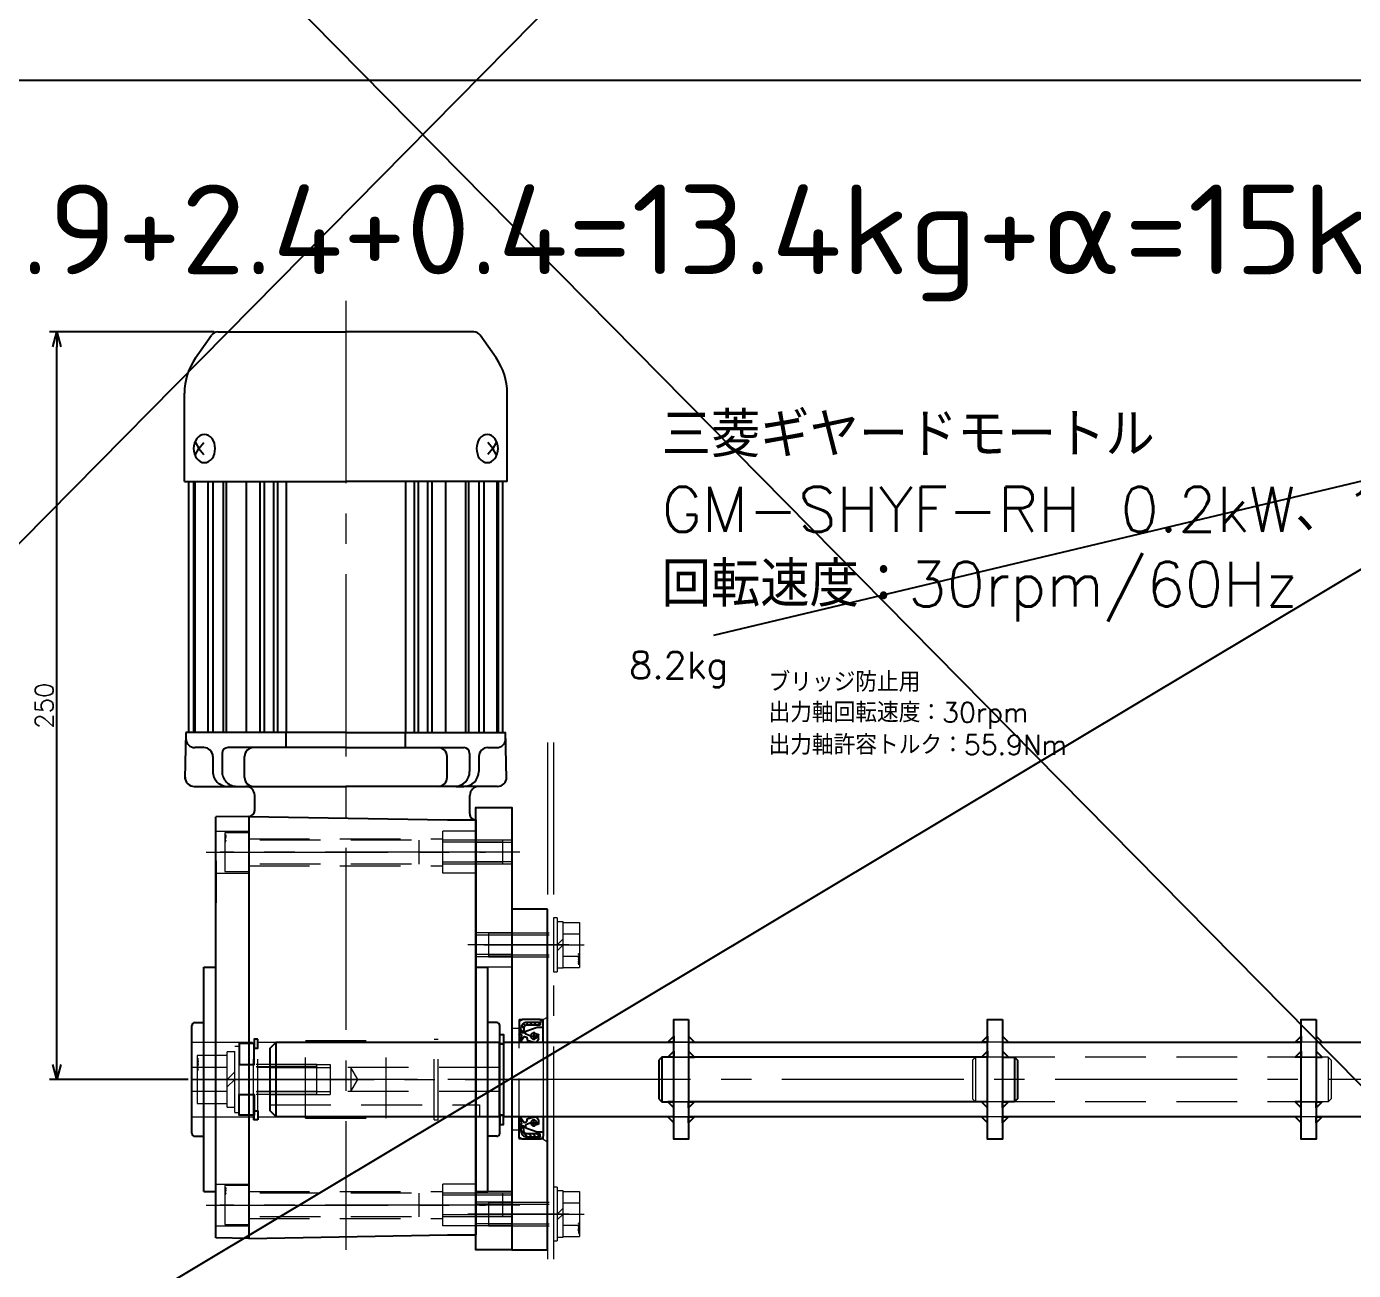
# Model space of a CAD drawing. Header units: millimetres. Extents: x 0 to 49006, y -7876 to 6995.
# Drawn here: x 11426.7 to 11870.7, y -7254 to -6838 of the extents above; entities that cross this region are included whole.
import ezdxf

# ---------------------------------------------------------------- set-up
doc = ezdxf.new("R2010")
doc.units = ezdxf.units.MM
doc.header["$LTSCALE"] = 3.2
doc.header["$PDMODE"] = 99
doc.header["$PDSIZE"] = 1
for name, pattern in [('CENTER2', [28.575, 19.05, -3.175, 3.175, -3.175]), ('HIDDEN', [9.525, 6.35, -3.175]), ('PHANTOM2', [31.75, 15.875, -3.175, 3.175, -3.175, 3.175, -3.175])]:
    doc.linetypes.add(name, pattern=pattern)
for name, color, linetype, lineweight in [('04_HIDDEN', 2, 'HIDDEN', 13), ('05_CENTER', 4, 'CENTER2', 13), ('06_PHANTOM', 2, 'PHANTOM2', 13), ('07_TEXT', 3, 'Continuous', 13), ('08_DIM', 3, 'Continuous', 13)]:
    doc.layers.add(name, color=color, linetype=linetype, lineweight=lineweight)
doc.layers.add('10_DRAFT', color=8, linetype='Continuous', lineweight=0, plot=False)
doc.styles.add('KSS_TXT', font='txt.shx', dxfattribs={"bigfont": 'extfont2.shx'})
doc.styles.add('KSS_TXT_L', font='txt.shx', dxfattribs={"height": 36, "bigfont": 'extfont2.shx'})
doc.dimstyles.new('KSS_DIM', dxfattribs={"dimscale": 12, "dimtxt": 3, "dimasz": 2.5, "dimexe": 1.25, "dimexo": 0.625, "dimtad": 1, "dimdsep": 46, "dimtxsty": 'KSS_TXT', "dimblk": 'OPEN30', "dimcen": 0, "dimazin": 2, "dimtfac": 0.75, "dimtmove": 0, "dimatfit": 3, "dimldrblk": 'OPEN30', "dimfxl": 1.25, "dimtolj": 1, "dimarcsym": 0})
pattern_1 = [(45, (-5678.9217, 6816.6913), (-0.67351921, 0.67351921), [])]

# ---------------------------------------------------------------- blocks, each defined once
blk = doc.blocks.new('GM-SHYF-RH 0.2kW、1／30、200V、60Hzb_1_1')
at = {"color": 0}
for p, q in [((-200, 105.5), (-229.5, 105.5)), ((-200, 105.5), (-200, 51.5)), ((-116, 104), (-200, 104)), ((-200, 102.5), (-116, 102.5)), ((-100.49, 105.22), (-116, 104.95)), ((-116, 51.5), (-116, 105)), ((-98, 102.26), (-98, 85)), ((-98, 102.26), (-98, 51.5)), ((18, 103), (-18, 103)), ((-241.32, 101.77), (-248.89, 96.47)), ((-213, 101.82), (-211, 100.64)), ((-211, 100.64), (-213, 98.99)), ((-209, 101.82), (-211, 100.64)), ((-211, 100.64), (-209, 98.99)), ((-200, 102), (-116, 102)), ((-111, 99), (-111, 102.03)), ((37.5, 99), (-37.5, 99)), ((-37.5, 95), (-37.5, 99)), ((-19, 102), (-19, 99)), ((19, 102), (19, 99)), ((37.5, 95), (37.5, 99)), ((-250, 94.34), (-250, 51.5)), ((-200, 97.63), (-116, 97.63)), ((-200, 96), (-116, 96)), ((-108, 96), (-103, 96)), ((-86.83, 95), (0, 95)), ((-86.83, 85.5), (-86.83, 95)), ((0, 95), (52.02, 95)), ((52.02, 85.5), (52.02, 95)), ((-200.16, 91.54), (-116, 91.54)), ((-200, 92.54), (-116, 92.54)), ((-111, 51.5), (-111, 90.93)), ((-109, 92.93), (-103, 92.93)), ((-98, 88.39), (-98, 91)), ((-88.83, 93), (-95, 93)), ((-200, 84.8), (-116, 84.8)), ((-101, 85.39), (-108, 85.39)), ((-87.99, 19), (-86.83, 85.5)), ((53.18, 19), (52.02, 85.5)), ((-200, 80.26), (-116, 80.26)), ((-200, 78.78), (-116, 78.78)), ((-200, 75.68), (-116, 75.68)), ((-200, 74.34), (-116, 74.34)), ((-200, 71.5), (-116, 71.5)), ((-111, 71.5), (-116, 71.5)), ((-250, 8.66), (-250, 51.5)), ((-200, -2.5), (-200, 51.5)), ((-116, 51.5), (-116, -2)), ((-111, 51.5), (-111, 12.07)), ((-98, 0.74), (-98, 51.5)), ((-200, 31.5), (-116, 31.5)), ((-111, 31.5), (-116, 31.5)), ((-200, 28.66), (-116, 28.66)), ((-200, 27.32), (-116, 27.32)), ((-200, 24.22), (-116, 24.22)), ((-200, 22.74), (-116, 22.74)), ((-200, 18.2), (-116, 18.2)), ((-89.99, 21), (-95, 21)), ((-87.99, 19), (53.19, 19)), ((-87.98, 19), (-87.79, 8)), ((53.19, 19), (53, 8)), ((-101, 17.61), (-108, 17.61)), ((-98, 14.61), (-98, 12)), ((-200.16, 11.46), (-116, 11.46)), ((-200, 10.46), (-116, 10.46)), ((-109, 10.07), (-103, 10.07)), ((-241.32, 1.23), (-248.89, 6.53)), ((-200, 7), (-116, 7)), ((-200, 5.37), (-116, 5.37)), ((-108, 7), (-103, 7)), ((-98, 0.74), (-98, 7)), ((53, 8), (-87.79, 8)), ((-73.12, 8), (-59.09, 8)), ((-37.5, 4), (-37.5, 8)), ((37.5, 4), (37.5, 8)), ((-211, 2.36), (-213, 4.01)), ((-213, 1.18), (-211, 2.36)), ((-211, 2.36), (-209, 4.01)), ((-209, 1.18), (-211, 2.36)), ((-200, 1), (-116, 1)), ((-200, 0.5), (-116, 0.5)), ((-111, 4), (-111, 0.97)), ((37.5, 4), (-37.5, 4)), ((-19, 1), (-19, 4)), ((18, 0), (-18, 0)), ((19, 1), (19, 4)), ((-200, -2.5), (-229.5, -2.5)), ((-116, -1), (-200, -1)), ((-100.49, -2.22), (-116, -1.95))]:
    blk.add_line(p, q, dxfattribs=at)
for points in [[(-206.3, 98.83), (-206.39, 99.53), (-206.66, 100.21), (-207.09, 100.83), (-207.68, 101.38), (-208.39, 101.82), (-209.2, 102.16), (-210.08, 102.36), (-211, 102.43), (-211.92, 102.36), (-212.8, 102.16), (-213.61, 101.82), (-214.32, 101.38), (-214.91, 100.83), (-215.34, 100.21), (-215.61, 99.53), (-215.7, 98.83), (-215.61, 98.12), (-215.34, 97.45), (-214.91, 96.83), (-214.32, 96.28), (-213.61, 95.83), (-212.8, 95.5), (-211.92, 95.29), (-211, 95.22), (-210.08, 95.29), (-209.2, 95.5), (-208.39, 95.83), (-207.68, 96.28), (-207.09, 96.83), (-206.66, 97.45), (-206.39, 98.12)], [(-206.3, 4.17), (-206.39, 4.88), (-206.66, 5.55), (-207.09, 6.17), (-207.68, 6.72), (-208.39, 7.17), (-209.2, 7.5), (-210.08, 7.71), (-211, 7.78), (-211.92, 7.71), (-212.8, 7.5), (-213.61, 7.17), (-214.32, 6.72), (-214.91, 6.17), (-215.34, 5.55), (-215.61, 4.88), (-215.7, 4.17), (-215.61, 3.47), (-215.34, 2.79), (-214.91, 2.17), (-214.32, 1.62), (-213.61, 1.18), (-212.8, 0.84), (-211.92, 0.64), (-211, 0.57), (-210.08, 0.64), (-209.2, 0.84), (-208.39, 1.18), (-207.68, 1.62), (-207.09, 2.17), (-206.66, 2.79), (-206.39, 3.47)]]:
    blk.add_lwpolyline(points, close=True, dxfattribs=at)
for centre, radius, start, end in [((-229.5, 84.9), 20.6, 90, 125), ((-114, 102.03), 3, 0, 91), ((-101, 102.26), 3, 0, 91), ((-101, 102.26), 3, 0, 91), ((-18, 102), 1, 90, 180), ((18, 102), 1, 0, 90), ((-108, 99), 3, 180, 270), ((-247.4, 94.34), 2.6, 125, 180), ((-103, 91), 5, 0, 90), ((-95, 96), 3, 180, 270), ((-88.83, 95), 2, 270, 0), ((-109, 90.93), 2, 90, 180), ((-103, 87.93), 5, 0, 90), ((-108, 82.39), 3, 90, 180), ((-101, 82.39), 3, 0, 90), ((-108, 20.61), 3, 180, 270), ((-101, 20.61), 3, 270, 0), ((-95, 18), 3, 90, 180), ((-89.99, 19), 2, 0, 90), ((-103, 15.07), 5, 270, 0), ((-109, 12.07), 2, 180, 270), ((-103, 12), 5, 270, 0), ((-247.4, 8.66), 2.6, 180, 235), ((-108, 4), 3, 90, 180), ((-229.5, 18.1), 20.6, 235, 270), ((-114, 0.97), 3, 269, 0), ((-101, 0.74), 3, 269, 0), ((-101, 0.74), 3, 269, 0), ((-18, 1), 1, 180, 270), ((18, 1), 1, 270, 0)]:
    blk.add_arc(centre, radius, start, end, dxfattribs=at)
at = {"layer": '04_HIDDEN', "color": 0}
for p, q in [((-12.5, 82.35), (-12.5, 103)), ((-4, 103), (-4, 0)), ((4, 103), (4, 0)), ((12.5, 82.35), (12.5, 103)), ((-83, 95), (-83, 84)), ((-69, 95), (-69, 84)), ((35, 95), (35, 84)), ((49, 95), (49, 84)), ((-69, 84), (-83, 84)), ((-80.5, 19), (-80.5, 84)), ((-71.5, 19), (-71.5, 84)), ((-13.5, 81), (-13.5, 82.35)), ((13.5, 82.35), (-13.5, 82.35)), ((13.5, 81), (-13.5, 81)), ((-12.5, 65), (-12.5, 81)), ((12.5, 65), (12.5, 81)), ((13.5, 81), (13.5, 82.35)), ((49, 84), (35, 84)), ((37.5, 19), (37.5, 84)), ((46.5, 19), (46.5, 84)), ((13, 65), (-13, 65)), ((-13, 38), (-13, 65)), ((13, 38), (13, 65)), ((13, 38), (-13, 38)), ((-12.5, 22), (-12.5, 38)), ((12.5, 22), (12.5, 38)), ((-83, 8), (-83, 19)), ((-69, 19), (-83, 19)), ((-69, 8), (-69, 19)), ((-13.5, 20.65), (-13.5, 22)), ((13.5, 22), (-13.5, 22)), ((13.5, 20.65), (-13.5, 20.65)), ((-12.5, 0), (-12.5, 20.65)), ((12.5, 0), (12.5, 20.65)), ((13.5, 20.65), (13.5, 22)), ((35, 8), (35, 19)), ((49, 19), (35, 19)), ((49, 8), (49, 19))]:
    blk.add_line(p, q, dxfattribs=at)
at = {"layer": '05_CENTER', "color": 0}
for p, q in [((0, 0), (0, 103)), ((-76, 4.75), (-76, 98.25)), ((42, 4.75), (42, 98.25)), ((-260.39, 51.5), (56.97, 51.5))]:
    blk.add_line(p, q, dxfattribs=at)
blk = doc.blocks.new('A$C5D443E21_1_1')
at = {"color": 0}
blk.add_lwpolyline([(57, 12), (57, 0), (-91, 0), (-91, 12)], close=True, dxfattribs=at)
at = {"layer": '04_HIDDEN'}
for p, q in [((-80, 12), (-80, 0)), ((-79.25, 12), (-79.25, 0)), ((-72.75, 12), (-72.75, 0)), ((-72, 12), (-72, 0)), ((38, 12), (38, 0)), ((38.75, 12), (38.75, 0)), ((45.25, 12), (45.25, 0)), ((46, 12), (46, 0))]:
    blk.add_line(p, q, dxfattribs=at)
at = {"layer": '04_HIDDEN', "color": 252}
for p, q in [((-49, 12), (-49, 0)), ((-48.25, 12), (-48.25, 0)), ((-41.75, 12), (-41.75, 0)), ((-41, 12), (-41, 0)), ((41, 12), (41, 0)), ((41.75, 12), (41.75, 0)), ((48.25, 12), (48.25, 0)), ((49, 12), (49, 0))]:
    blk.add_line(p, q, dxfattribs=at)
at = {"layer": '04_HIDDEN', "color": 9}
for p, q in [((-37.5, 12), (-37.5, 0)), ((37.5, 12), (37.5, 0))]:
    blk.add_line(p, q, dxfattribs=at)
at = {"layer": '05_CENTER'}
for p, q in [((-76, 14.71), (-76, -2.71)), ((42, 14.71), (42, -2.71))]:
    blk.add_line(p, q, dxfattribs=at)
at = {"layer": '05_CENTER', "color": 252}
for p, q in [((-45, 14.71), (-45, -2.71)), ((45, 14.71), (45, -2.71))]:
    blk.add_line(p, q, dxfattribs=at)
at = {"layer": '10_DRAFT'}
blk.add_line((0, 12), (0, 0), dxfattribs=at)
blk = doc.blocks.new('STWS25a_1_1')
at = {"color": 0}
for points in [[(0, 11.95), (-1.2, 11.95), (-1.2, 15.05), (0, 15.05)], [(0, -11.95), (-1.2, -11.95), (-1.2, -15.05), (0, -15.05)]]:
    blk.add_lwpolyline(points, close=True, dxfattribs=at)
at = {"layer": '10_DRAFT'}
blk.add_line((-1.2, 0), (0, 0), dxfattribs=at)
blk = doc.blocks.new('A$C1BF24BC8_1_1')
at = {"color": 0}
for p, q in [((2, -12.5), (2, 12.5)), ((76.65, 12.5), (76.65, -12.5)), ((76.65, 11.95), (78, 11.95)), ((78, 12.5), (78, -12.5)), ((408, 12.5), (408, -12.5)), ((131, 7.5), (130, 6.5)), ((130, 6.5), (130, -6.5)), ((135, 7.5), (131, 7.5)), ((131, 7.5), (131, -7.5)), ((245, 7.5), (249, 7.5)), ((249, 7.5), (249, -7.5)), ((249, 7.5), (250, 6.5)), ((250, 6.5), (250, -6.5)), ((130, -6.5), (131, -7.5)), ((131, -7.5), (135, -7.5)), ((249, -7.5), (245, -7.5)), ((250, -6.5), (249, -7.5)), ((76.65, -11.95), (78, -11.95))]:
    blk.add_line(p, q, dxfattribs=at)
for points in [[(140, 20), (140, -20), (135, -20), (135, 20)], [(245, 20), (245, -20), (240, -20), (240, 20)], [(350, 20), (350, -20), (345, -20), (345, 20)]]:
    blk.add_lwpolyline(points, close=True, dxfattribs=at)
at = {"color": 3}
for points in [[(135, 12.5), (133, 12.5), (133, 12.5), (135, 14.5)], [(140, 12.5), (142, 12.5), (142, 12.5), (140, 14.5)], [(240, 12.5), (238, 12.5), (238, 12.5), (240, 14.5)], [(245, 12.5), (247, 12.5), (247, 12.5), (245, 14.5)], [(345, 12.5), (343, 12.5), (343, 12.5), (345, 14.5)], [(350, 12.5), (352, 12.5), (352, 12.5), (350, 14.5)], [(135, 7.5), (133, 7.5), (133, 7.5), (135, 9.5)], [(140, 7.5), (142, 7.5), (142, 7.5), (140, 9.5)], [(240, 7.5), (238, 7.5), (238, 7.5), (240, 9.5)], [(245, 7.5), (247, 7.5), (247, 7.5), (245, 9.5)], [(345, 7.5), (343, 7.5), (343, 7.5), (345, 9.5)], [(350, 7.5), (352, 7.5), (352, 7.5), (350, 9.5)], [(135, -7.5), (133, -7.5), (133, -7.5), (135, -9.5)], [(140, -7.5), (142, -7.5), (142, -7.5), (140, -9.5)], [(240, -7.5), (238, -7.5), (238, -7.5), (240, -9.5)], [(245, -7.5), (247, -7.5), (247, -7.5), (245, -9.5)], [(345, -7.5), (343, -7.5), (343, -7.5), (345, -9.5)], [(350, -7.5), (352, -7.5), (352, -7.5), (350, -9.5)], [(135, -12.5), (133, -12.5), (133, -12.5), (135, -14.5)], [(140, -12.5), (142, -12.5), (142, -12.5), (140, -14.5)], [(240, -12.5), (238, -12.5), (238, -12.5), (240, -14.5)], [(245, -12.5), (247, -12.5), (247, -12.5), (245, -14.5)], [(345, -12.5), (343, -12.5), (343, -12.5), (345, -14.5)], [(350, -12.5), (352, -12.5), (352, -12.5), (350, -14.5)]]:
    blk.add_lwpolyline(points, close=True, dxfattribs=at)
at = {"color": 0}
for points in [[(76.65, -12.5), (2, -12.5), (0, -10.5), (0, 10.5), (2, 12.5), (76.65, 12.5)], [(78, 12.5), (135, 12.5)], [(140, 12.5), (240, 12.5)], [(245, 12.5), (345, 12.5)], [(350, 12.5), (408, 12.5)], [(408, 12.5), (408, 12.5), (410, 10.5), (410, -10.5), (408, -12.5), (408, -12.5)], [(240, 7.5), (140, 7.5)], [(240, -7.5), (140, -7.5)], [(135, -12.5), (78, -12.5)], [(240, -12.5), (140, -12.5)], [(345, -12.5), (245, -12.5)], [(408, -12.5), (350, -12.5)]]:
    blk.add_lwpolyline(points, dxfattribs=at)
at = {"layer": '04_HIDDEN'}
for p, q in [((140, 12.5), (135, 12.5)), ((135, 12.5), (140, 12.5)), ((245, 12.5), (240, 12.5)), ((350, 12.5), (345, 12.5)), ((0, 5), (20, 5)), ((20, 5), (20, -5)), ((135, 7.5), (140, 7.5)), ((236, 7.5), (235, 6.5)), ((235, 6.5), (235, -6.5)), ((236, 7.5), (236, -7.5)), ((354, 7.5), (354, -7.5)), ((354, 7.5), (355, 6.5)), ((355, 6.5), (355, -6.5)), ((0, 4), (27, 4)), ((27, 4), (27, -4)), ((29.31, 0), (27, 4)), ((27, -4), (29.31, 0)), ((0, -4), (27, -4)), ((0, -5), (20, -5)), ((0, -8.5), (70, -8.5)), ((70, -8.5), (70, -12.5)), ((135, -7.5), (140, -7.5)), ((235, -6.5), (236, -7.5)), ((355, -6.5), (354, -7.5)), ((140, -12.5), (135, -12.5)), ((135, -12.5), (140, -12.5)), ((245, -12.5), (240, -12.5)), ((350, -12.5), (345, -12.5))]:
    blk.add_line(p, q, dxfattribs=at)
for points in [[(140, 7.5), (135, 7.5)], [(354, 7.5), (236, 7.5)], [(245, 7.5), (240, 7.5)], [(345, 7.5), (350, 7.5)], [(140, -7.5), (135, -7.5)], [(354, -7.5), (236, -7.5)], [(245, -7.5), (240, -7.5)], [(345, -7.5), (350, -7.5)]]:
    blk.add_lwpolyline(points, dxfattribs=at)
at = {"layer": '05_CENTER'}
blk.add_line((415, 0), (-5, 0), dxfattribs=at)
blk = doc.blocks.new('AE1314A0a_1_1')
h = blk.add_hatch()
h.set_pattern_fill('ANSI31', color=0, scale=0.3)
h.set_pattern_definition(pattern_1)
edge = h.paths.add_edge_path()
edge.add_line((-0.61, 17.2), (-0.61, 15.59))
edge.add_line((-0.61, 15.59), (-1.61, 15.59))
edge.add_line((-1.61, 15.59), (-1.61, 17.2))
edge.add_arc((-2.61, 17.2), 1, 0, 90)
edge.add_line((-2.61, 18.2), (-7.05, 18.2))
edge.add_line((-7.05, 18.2), (-7.05, 19.2))
edge.add_line((-7.05, 19.2), (-2.61, 19.2))
edge.add_arc((-2.61, 17.2), 2, 0, 90, ccw=False)
h = blk.add_hatch()
h.set_pattern_fill('ANSI31', color=0, scale=0.3)
h.set_pattern_definition(pattern_1)
edge = h.paths.add_edge_path()
edge.add_line((-0.61, -17.2), (-0.61, -15.59))
edge.add_line((-0.61, -15.59), (-1.61, -15.59))
edge.add_line((-1.61, -15.59), (-1.61, -17.2))
edge.add_arc((-2.61, -17.2), 1, 270, 360, ccw=False)
edge.add_line((-2.61, -18.2), (-7.05, -18.2))
edge.add_line((-7.05, -18.2), (-7.05, -19.2))
edge.add_line((-7.05, -19.2), (-2.61, -19.2))
edge.add_arc((-2.61, -17.2), 2, 270, 360)
at = {"color": 0}
for p, q in [((-8, 19), (-7.86, 19.21)), ((-8, 17.6), (-8, 19)), ((-7.86, 19.21), (-7.86, 19.4)), ((-7.76, 19.5), (-7.72, 19.5)), ((-7.72, 19.5), (-7.03, 19.98)), ((-6.97, 20), (-1.02, 20)), ((-0.98, 19.99), (-0.06, 19.53)), ((0, 19.44), (0, 15.1)), ((-6.02, 17.5), (-7.9, 17.5)), ((-6.5, 13.54), (-6.5, 14.92)), ((-5.84, 12.5), (-6.48, 13.49)), ((-6.4, 15.02), (-5.75, 15.02)), ((-3.53, 14.5), (-6.28, 14.5)), ((-2.24, 16.19), (-5.98, 17.49)), ((-4.9, 15.88), (-4.9, 13.13)), ((-3.9, 14.5), (-2.24, 15.15)), ((-2.55, 14.03), (-2.67, 13.49)), ((-2.67, 13.49), (-2.67, 13.16)), ((-1.77, 14.42), (-2.46, 14.13)), ((-2.17, 15.24), (-2.17, 16.1)), ((-0.29, 12.5), (-1.65, 14.38)), ((-0.8, 14.75), (-0.8, 14.17)), ((-0.8, 14.17), (0, 12.78)), ((-0.1, 15), (-0.55, 15)), ((-5, 12.5), (-5.84, 12.5)), ((-2.67, 13.16), (-5, 12.5)), ((0, 12.78), (-0.29, 12.5)), ((-5.84, -12.5), (-6.48, -13.49)), ((-5, -12.5), (-5.84, -12.5)), ((-2.67, -13.16), (-5, -12.5)), ((-4.9, -15.88), (-4.9, -13.13)), ((-2.67, -13.49), (-2.67, -13.16)), ((-0.29, -12.5), (-1.65, -14.38)), ((-0.8, -14.17), (0, -12.78)), ((0, -12.78), (-0.29, -12.5)), ((-8, -17.6), (-8, -19)), ((-6.02, -17.5), (-7.9, -17.5)), ((-6.5, -13.54), (-6.5, -14.92)), ((-6.4, -15.02), (-5.75, -15.02)), ((-3.53, -14.5), (-6.28, -14.5)), ((-2.24, -16.19), (-5.98, -17.49)), ((-3.9, -14.5), (-2.24, -15.15)), ((-2.55, -14.03), (-2.67, -13.49)), ((-1.77, -14.42), (-2.46, -14.13)), ((-2.17, -15.24), (-2.17, -16.1)), ((-0.8, -14.75), (-0.8, -14.17)), ((-0.1, -15), (-0.55, -15)), ((0, -19.44), (0, -15.1)), ((-8, -19), (-7.86, -19.21)), ((-7.86, -19.21), (-7.86, -19.4)), ((-7.76, -19.5), (-7.72, -19.5)), ((-7.72, -19.5), (-7.03, -19.98)), ((-6.97, -20), (-1.02, -20)), ((-0.98, -19.99), (-0.06, -19.53))]:
    blk.add_line(p, q, dxfattribs=at)
for points in [[(-8, 12.5), (-8, 17.6), (-8, 19), (-7.86, 19.21), (-7.86, 19.4, -0.414214), (-7.76, 19.5), (-7.72, 19.5), (-7.03, 19.98, -0.152216), (-6.97, 20), (-1.02, 20, -0.116434), (-0.98, 19.99), (-0.06, 19.53, -0.284079), (0, 19.44), (0, 15.1), (0, 12.5)], [(-8, -12.5), (-8, -17.6), (-8, -19), (-7.86, -19.21), (-7.86, -19.4, 0.414214), (-7.76, -19.5), (-7.72, -19.5), (-7.03, -19.98, 0.152216), (-6.97, -20), (-1.02, -20, 0.116434), (-0.98, -19.99), (-0.06, -19.53, 0.284079), (0, -19.44), (0, -15.1), (0, -12.5)]]:
    blk.add_lwpolyline(points, format="xyb", dxfattribs=at)
for points in [[(-7.05, 18.2), (-2.61, 18.2, -0.414214), (-1.61, 17.2), (-1.61, 15.59), (-0.61, 15.59), (-0.61, 17.2, 0.414214), (-2.61, 19.2), (-7.05, 19.2)], [(-7.05, -18.2), (-2.61, -18.2, 0.414214), (-1.61, -17.2), (-1.61, -15.59), (-0.61, -15.59), (-0.61, -17.2, -0.414214), (-2.61, -19.2), (-7.05, -19.2)]]:
    blk.add_lwpolyline(points, format="xyb", close=True, dxfattribs=at)
for centre in [(-4.9, 14.5), (-4.9, -14.5)]:
    blk.add_circle(centre, 1, dxfattribs=at)
for centre, radius, start, end in [((-7.76, 19.4), 0.1, 90, 180), ((-6.97, 19.9), 0.1, 90, 124.6196), ((-1.02, 19.9), 0.1, 63.4349, 90), ((-0.1, 19.44), 0.1, 0, 63.4349), ((-7.9, 17.6), 0.1, 180, 270), ((-6.4, 14.92), 0.1, 90, 180), ((-6.4, 13.54), 0.1, 180, 213.1298), ((-6.02, 17.4), 0.1, 70.7852, 90), ((-2.4, 14), 0.15, 112.1154, 167.0125), ((-2.27, 16.1), 0.1, 360, 70.7852), ((-2.27, 15.24), 0.1, 291.3398, 0), ((-1.73, 14.32), 0.1, 35.7815, 112.1154), ((-0.55, 14.75), 0.25, 90, 180), ((-0.1, 15.1), 0.1, 270, 360), ((-7.9, -17.6), 0.1, 90, 180), ((-6.4, -13.54), 0.1, 146.8702, 180), ((-6.4, -14.92), 0.1, 180, 270), ((-6.02, -17.4), 0.1, 270, 289.2148), ((-2.4, -14), 0.15, 192.9875, 247.8846), ((-2.27, -15.24), 0.1, 360, 68.6602), ((-2.27, -16.1), 0.1, 289.2148, 0), ((-1.73, -14.32), 0.1, 247.8846, 324.2185), ((-0.55, -14.75), 0.25, 180, 270), ((-0.1, -15.1), 0.1, 0, 90), ((-7.76, -19.4), 0.1, 180, 270), ((-6.97, -19.9), 0.1, 235.3804, 270), ((-1.02, -19.9), 0.1, 270, 296.5651), ((-0.1, -19.44), 0.1, 296.5651, 360)]:
    blk.add_arc(centre, radius, start, end, dxfattribs=at)
at = {"layer": '10_DRAFT'}
blk.add_line((0, 0), (-8, 0), dxfattribs=at)
for points in [[(-8, 12.5), (0, 12.5)], [(-8, -12.5), (0, -12.5)]]:
    blk.add_lwpolyline(points, dxfattribs=at)
blk = doc.blocks.new('RTWS25b_1_1')
at = {"color": 0}
for points in [[(0, 13.5), (-1.2, 13.5), (-1.2, 10.5), (0, 10.5)], [(0, -13.5), (-1.2, -13.5), (-1.2, -10.5), (0, -10.5)]]:
    blk.add_lwpolyline(points, close=True, dxfattribs=at)
at = {"layer": '10_DRAFT'}
blk.add_line((0, 0), (-1.2, 0), dxfattribs=at)
blk = doc.blocks.new('FWSSS-D24-V10.0-T8.0a_1_1')
at = {"color": 0}
for points in [[(0, 12), (-5, 12), (-5, 5), (0, 5)], [(0, -12), (-5, -12), (-5, -5), (0, -5)]]:
    blk.add_lwpolyline(points, close=True, dxfattribs=at)
at = {"layer": '10_DRAFT'}
blk.add_line((-5, 0), (0, 0), dxfattribs=at)
blk = doc.blocks.new('A$C46CB4146_1_1_1_1')
at = {"color": 0, "linetype": 'CENTER2'}
blk.add_line((0, -23.3), (0, 10.2), dxfattribs=at)
at = {"color": 0}
for p, q in [((-7.51, 8.7), (7.51, 8.7)), ((-7.51, 3.2), (-7.51, 8.7)), ((-3.75, 3.2), (-3.75, 8.7)), ((3.75, 3.2), (3.75, 8.7)), ((7.51, 3.2), (7.51, 8.7)), ((-9, 1.2), (9, 1.2)), ((-9, 1.2), (-9, 0)), ((-7.7, 3.2), (-7.7, 1.2)), ((7.7, 3.2), (-7.7, 3.2)), ((0, 1.2), (-2, 3.2)), ((0, 3.2), (2, 1.2)), ((7.7, 1.2), (7.7, 3.2)), ((9, 0), (9, 1.2)), ((-9, 0), (9, 0))]:
    blk.add_line(p, q, dxfattribs=at)
at = {"color": 0, "linetype": 'HIDDEN'}
for p, q in [((-4, -21.8), (-4, 0)), ((-3.32, -21.8), (-3.32, 0)), ((3.32, -21.8), (3.32, 0)), ((4, -21.8), (4, 0)), ((-4, -21.8), (4, -21.8))]:
    blk.add_line(p, q, dxfattribs=at)
at = {"layer": '10_DRAFT', "style": 'KSS_TXT_L'}
blk.add_text('BT-M8x25L,SW,PW', height=0.3, dxfattribs=at).set_placement((2.97, 8.36))
blk = doc.blocks.new('A$C6AFA1BC6_1_1')
at = {"color": 0, "linetype": 'CENTER2'}
blk.add_line((0, -86.5), (0, 9.5), dxfattribs=at)
at = {"color": 0}
for p, q in [((6.5, 8), (-6.5, 8)), ((-6.5, 8), (-6.5, 0)), ((6.5, 0), (6.5, 8)), ((6.5, 0), (-6.5, 0))]:
    blk.add_line(p, q, dxfattribs=at)
at = {"color": 0, "linetype": 'HIDDEN'}
for p, q in [((-4, -85), (-4, 0)), ((4, -85), (4, 0)), ((-4, -57), (4, -57)), ((-3.32, -85), (-3.32, -57)), ((3.32, -85), (3.32, -57)), ((-4, -85), (4, -85))]:
    blk.add_line(p, q, dxfattribs=at)
at = {"layer": '10_DRAFT', "style": 'KSS_TXT_L'}
blk.add_text('CS-M8x85L', height=0.3, dxfattribs=at).set_placement((3.56, 7.66))
blk = doc.blocks.new('A$C1B873358_1_1')
at = {"color": 0}
blk.add_lwpolyline([(12, 57), (0, 57), (0, -57), (12, -57)], close=True, dxfattribs=at)
at = {"layer": '04_HIDDEN'}
for p, q in [((2.5, -20), (2.5, 20)), ((10.5, 20), (12, 20.87)), ((2.5, 17), (0, 17)), ((2.5, -17), (0, -17)), ((10.5, -20), (12, -20.87))]:
    blk.add_line(p, q, dxfattribs=at)
for points in [[(10.5, 20), (2.5, 20)], [(10.5, -20), (2.5, -20)]]:
    blk.add_lwpolyline(points, dxfattribs=at)
at = {"layer": '05_CENTER'}
for p, q in [((19.17, 45), (-7.08, 45)), ((19.17, -45), (-7.08, -45))]:
    blk.add_line(p, q, dxfattribs=at)
at = {"layer": '10_DRAFT'}
for p, q in [((10.5, 20), (10.5, -20)), ((0, 0), (12, 0))]:
    blk.add_line(p, q, dxfattribs=at)
blk = doc.blocks.new('A$C606D4CA3_1_1')
at = {"color": 0}
for p, q in [((8, 14), (-8, 14)), ((-8, 14), (-8, 4)), ((8, 4), (8, 14)), ((-11, 1.5), (11, 1.5)), ((-11, 1.5), (-11, 0)), ((-11, 0), (11, 0)), ((-9.25, 4), (-9.25, 1.5)), ((-9.25, 4), (9.25, 4)), ((0, 1.5), (-2.5, 4)), ((0, 4), (2.5, 1.5)), ((9.25, 1.5), (9.25, 4)), ((11, 0), (11, 1.5))]:
    blk.add_line(p, q, dxfattribs=at)
at = {"color": 0, "linetype": 'CENTER2'}
blk.add_line((0, -27.5), (0, 15.5), dxfattribs=at)
at = {"color": 0, "linetype": 'HIDDEN'}
for p, q in [((-5, -26), (-5, 0)), ((-4.19, -26), (-4.19, 0)), ((4.19, -26), (4.19, 0)), ((5, -26), (5, 0)), ((-5, -26), (5, -26))]:
    blk.add_line(p, q, dxfattribs=at)
at = {"layer": '10_DRAFT', "style": 'KSS_TXT_L'}
blk.add_text('CS-M10x30L,SW,PW', height=0.3, dxfattribs=at).set_placement((3.08, 13.66))
blk = doc.blocks.new('_Open30')
at = {"color": 0, "linetype": 'ByBlock', "lineweight": -2}
for p, q in [((-1, 0.268), (0, 0)), ((0, 0), (-1, -0.268)), ((0, 0), (-1, 0))]:
    blk.add_line(p, q, dxfattribs=at)
blk = doc.blocks.new('*D785')
at = {"layer": '08_DIM', "color": 0, "lineweight": -2, "transparency": 16777216}
for p, q in [((11489.48, -6940.11), (11434.42, -6940.11)), ((11436.92, -7185.11), (11436.92, -6945.11)), ((11480.82, -7190.11), (11434.42, -7190.11))]:
    blk.add_line(p, q, dxfattribs=at)
at = {"layer": 'Defpoints', "color": 0, "transparency": 16777216}
for p in [(11436.92, -6940.11), (11490.73, -6940.11), (11482.07, -7190.11)]:
    blk.add_point(p, dxfattribs=at)
at = {"layer": '08_DIM', "color": 0, "lineweight": -2, "transparency": 16777216, "xscale": 5, "yscale": 5, "zscale": 5}
for p, rotation in [((11436.92, -6940.11), 90), ((11436.92, -7190.11), 270)]:
    blk.add_blockref('_Open30', p, dxfattribs=dict(at, rotation=rotation))
at = {"layer": '08_DIM', "color": 0, "transparency": 16777216, "insert": (11432.67, -7065.11), "char_height": 6, "attachment_point": 5, "rotation": 90, "style": 'KSS_TXT'}
blk.add_mtext('\\A1;250', dxfattribs=at)

msp = doc.modelspace()

# ---------------------------------------------------------------- linework, layer by layer
at = {"color": 1}
for p, q in [((10788.259, -6093.001), (12330.317, -7655.14)), ((12330.317, -6093.001), (10788.259, -7655.14)), ((12146.181, -6856.047), (11034.14, -7521.847))]:
    msp.add_line(p, q, dxfattribs=at)
msp.add_line((12020.558, -6954.942), (11656.631, -7041.607))
msp.add_lwpolyline([(11034.14, -7521.847), (12146.181, -7521.847), (12146.181, -6856.047), (11034.14, -6856.047)], close=True, dxfattribs=at)
at = {"layer": '06_PHANTOM'}
for p, q in [((11601.073, -7077.449), (11601.073, -7456.476)), ((11603.073, -7077.449), (11603.073, -7456.476))]:
    msp.add_line(p, q, dxfattribs=at)

# ---------------------------------------------------------------- block references
at = {"color": 4, "rotation": 270}
msp.add_blockref('GM-SHYF-RH 0.2kW、1／30、200V、60Hzb_1_1', (11482.073, -7190.114), dxfattribs=at)
at = {"rotation": 270}
msp.add_blockref('A$C5D443E21_1_1', (11577.073, -7190.114), dxfattribs=at)
for name, p in [('A$C1B873358_1_1', (11589.073, -7190.114)), ('A$C1BF24BC8_1_1', (11508.273, -7190.114))]:
    msp.add_blockref(name, p)
at = {"color": 4, "xscale": -1}
msp.add_blockref('AE1314A0a_1_1', (11591.573, -7190.114), dxfattribs=at)
at = {"color": 4}
for name, p in [('STWS25a_1_1', (11586.273, -7190.114)), ('FWSSS-D24-V10.0-T8.0a_1_1', (11502.873, -7190.114)), ('RTWS25b_1_1', (11504.073, -7190.114))]:
    msp.add_blockref(name, p, dxfattribs=at)
at = {"layer": '04_HIDDEN'}
for name, p, rotation in [('A$C6AFA1BC6_1_1', (11501.073, -7114.114), 90), ('A$C46CB4146_1_1_1_1', (11603.073, -7145.114), 270), ('A$C606D4CA3_1_1', (11497.873, -7190.114), 90), ('A$C6AFA1BC6_1_1', (11501.073, -7232.114), 90), ('A$C46CB4146_1_1_1_1', (11603.073, -7235.114), 270)]:
    msp.add_blockref(name, p, dxfattribs=dict(at, rotation=rotation))

# ---------------------------------------------------------------- texts
at = {"color": 1, "style": 'KSS_TXT'}
for s, height, p in [('8.2+1.5+0.9+2.4+0.4=13.4kg+α=15kg', 30, (11259.209, -6920.803)), ('8.2kg', 9, (11628.354, -7056.056))]:
    msp.add_text(s, height=height, dxfattribs=at).set_placement(p)
at = {"style": 'KSS_TXT'}
for s, p in [('ブリッジ防止用', (11675.015, -7060.478)), ('出力軸回転速度：30rpm', (11675.015, -7070.664)), ('出力軸許容トルク：55.9Nm', (11675.015, -7081.502))]:
    msp.add_text(s, height=6.6, dxfattribs=at).set_placement(p)
at = {"layer": '07_TEXT', "color": 4, "insert": (11639.242, -6966.952), "char_height": 15, "width": 500.63154, "attachment_point": 1, "style": 'KSS_TXT'}
msp.add_mtext('三菱ギヤードモートル\\PGM-SHYF-RH 0.2kW、1／60、440V、60Hz\\P回転速度：30rpm/60Hz', dxfattribs=at)

# ---------------------------------------------------------------- dimensions: what is measured, and where the dimension line sits
at = {"layer": '08_DIM'}
dim = msp.add_linear_dim(base=(11436.923, -6940.114), p1=(11482.073, -7190.114), p2=(11490.729, -6940.114), angle=90, dimstyle='KSS_DIM', override={"dimscale": 2, "dimarcsym": 1}, dxfattribs=at)
dim.commit()
dim.dimension.update_dxf_attribs({"geometry": '*D785', "text_midpoint": (11432.669, -7065.114)})

doc.saveas('drawing.dxf')
